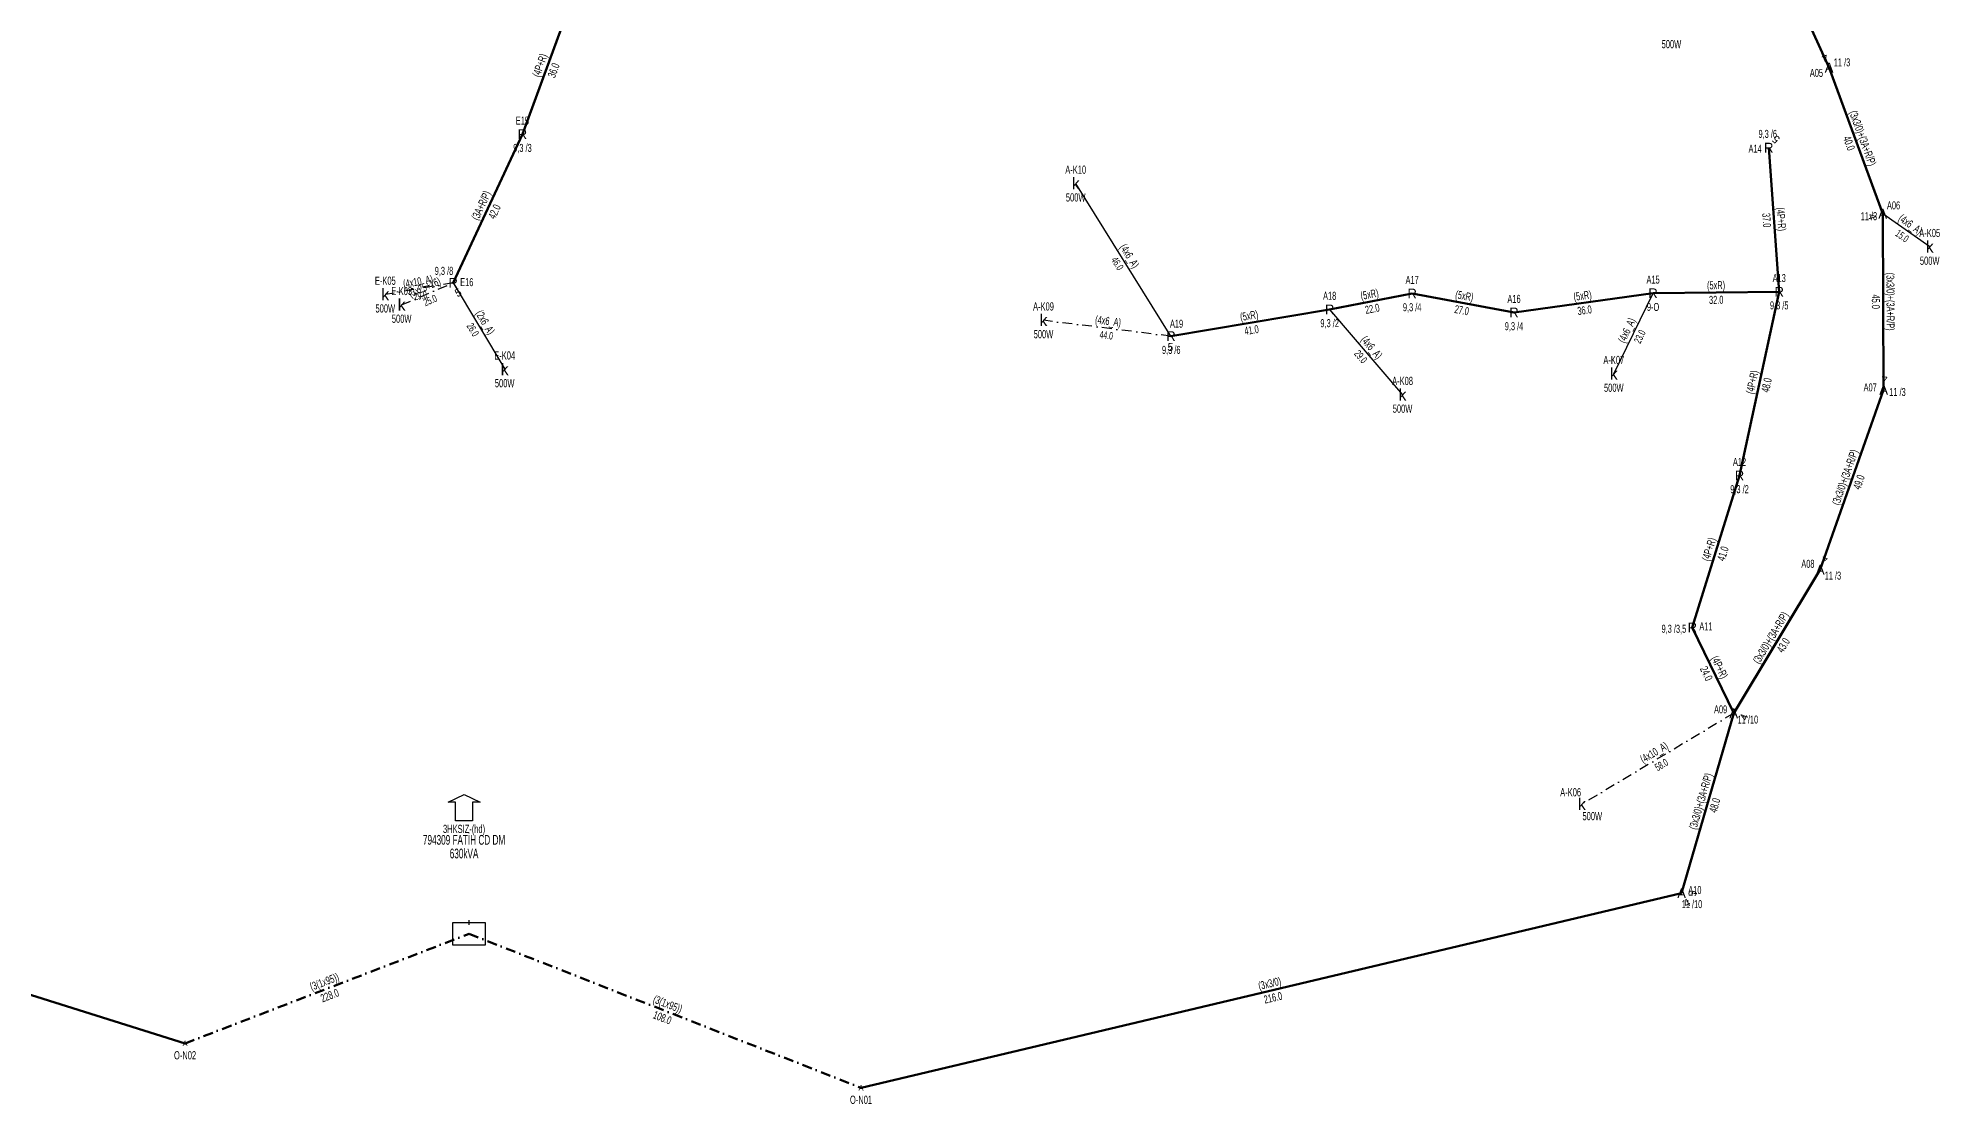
# Model space of a CAD drawing. Header units: millimetres. Extents: x 563565 to 566167, y 4094172 to 4096697.
# Drawn here: x 563928.6 to 564415.6, y 4094172.3 to 4094445.2 of the extents above; entities that cross this region are included whole.
import ezdxf
from ezdxf.enums import TextEntityAlignment as Align

# ---------------------------------------------------------------- set-up
doc = ezdxf.new("R2010")
doc.units = ezdxf.units.MM
doc.linetypes.add('DASHDOT', pattern=[5, 2.5, -1.25, 0, -1.25])
for name, color, linetype, lineweight in [('DIREK_AG_MEVCUT', 120, 'Continuous', 25), ('DIREK_OG_MEVCUT', 16, 'Continuous', 25), ('HAT_ABONE_HAVAI_MEVCUT', 56, 'Continuous', 30), ('HAT_ABONE_YERALTI_MEVCUT', 56, 'DASHDOT', 30), ('HAT_AG_HAVAI_MEVCUT', 126, 'Continuous', 50), ('HAT_OG_HAVAI_MEVCUT', 48, 'Continuous', 70), ('HAT_OG_YERALTI_MEVCUT', 48, 'DASHDOT', 70), ('KOFRE_ABONE_MEVCUT', 6, 'Continuous', 25), ('NODE_OG_MEVCUT', 5, 'Continuous', 25), ('TRAFO_MEVCUT', 5, 'Continuous', 30)]:
    doc.layers.add(name, color=color, linetype=linetype, lineweight=lineweight)
doc.styles.add('Direk', font='B_CAD')
doc.styles.get("Standard").update_dxf_attribs({"font": 'Arial'})

# ---------------------------------------------------------------- blocks, each defined once
blk = doc.blocks.new('MEV_BINA_KARE')
at = {"layer": 'TRAFO_MEVCUT', "linetype": 'Continuous'}
for p, q in [((0, 1.8), (0, 2.7)), ((-2.25, -2.25), (-2.25, 2.25)), ((-2.25, 2.25), (2.25, 2.25)), ((2.25, 2.25), (2.25, -2.25)), ((2.25, -2.25), (-2.25, -2.25))]:
    blk.add_line(p, q, dxfattribs=at)
blk = doc.blocks.new('MEV_KSIZ')
at = {"layer": 'TRAFO_MEVCUT', "linetype": 'Continuous'}
for p, q in [((-3.4, 2), (0, 3.6)), ((-1.8, 2), (-3.4, 2)), ((-1.8, -2), (-1.8, 2)), ((0, 3.6), (3.4, 2)), ((1.8, 2), (1.8, -2)), ((3.4, 2), (1.8, 2)), ((1.8, -2), (-1.8, -2))]:
    blk.add_line(p, q, dxfattribs=at)

msp = doc.modelspace()

# ---------------------------------------------------------------- linework, layer by layer
at = {"layer": 'HAT_ABONE_HAVAI_MEVCUT'}
for p, q in [((564218.84, 4094368.9), (564194.44, 4094407.98)), ((564413.19, 4094391.77), (564401.15, 4094400.26)), ((564034.98, 4094382.55), (564048.18, 4094360.41)), ((564332.27, 4094359.25), (564342.33, 4094379.88)), ((564259.49, 4094375.73), (564278.16, 4094353.89))]:
    msp.add_line(p, q, dxfattribs=at)
at = {"layer": 'HAT_ABONE_YERALTI_MEVCUT', "flags": 128}
for points in [[(564034.98, 4094382.55), (564017.6, 4094379.55)], [(564021.79, 4094376.92), (564034.98, 4094382.55)], [(564218.84, 4094368.9), (564186.19, 4094372.96)], [(564362.98, 4094272.33), (564324.1, 4094249.07)]]:
    msp.add_lwpolyline(points, dxfattribs=at)
at = {"layer": 'HAT_AG_HAVAI_MEVCUT'}
for p, q in [((564052.73, 4094420.6), (564065.18, 4094454.61)), ((564034.98, 4094382.55), (564052.73, 4094420.6)), ((564374.64, 4094380.28), (564371.96, 4094417.16)), ((564259.49, 4094375.73), (564280.62, 4094379.81)), ((564280.62, 4094379.81), (564306.71, 4094374.95)), ((564306.71, 4094374.95), (564342.33, 4094379.88)), ((564342.33, 4094379.88), (564374.64, 4094380.28)), ((564364.47, 4094333.22), (564374.64, 4094380.28)), ((564218.84, 4094368.9), (564259.49, 4094375.73)), ((564352.38, 4094294.33), (564364.47, 4094333.22)), ((564362.98, 4094272.33), (564352.38, 4094294.33))]:
    msp.add_line(p, q, dxfattribs=at)
at = {"layer": 'HAT_OG_HAVAI_MEVCUT'}
for p, q in [((564387.41, 4094437.64), (564371.06, 4094473.54)), ((564401.15, 4094400.26), (564387.41, 4094437.64)), ((564401.39, 4094355.2), (564401.15, 4094400.26)), ((564385.15, 4094309.12), (564401.39, 4094355.2)), ((564362.98, 4094272.33), (564385.15, 4094309.12)), ((564362.98, 4094272.33), (564349.639784, 4094226.259335)), ((563776.078698, 4094247.556047), (563966.314662, 4094187.819698)), ((564139.457063, 4094176.434045), (564349.639784, 4094226.259335))]:
    msp.add_line(p, q, dxfattribs=at)
at = {"layer": 'HAT_OG_YERALTI_MEVCUT', "flags": 128}
for points in [[(563966.314662, 4094187.819698), (564039.053771, 4094215.860704)], [(564039.053771, 4094215.860704), (564139.457063, 4094176.434045)]]:
    msp.add_lwpolyline(points, dxfattribs=at)

# ---------------------------------------------------------------- block references
at = {"layer": 'TRAFO_MEVCUT'}
for name, p, xscale, yscale in [('MEV_KSIZ', (564037.778938, 4094247.184845), 1.199999999999999, 1.199999999999999), ('MEV_BINA_KARE', (564039.053771, 4094215.860704), 1.85, 1.3)]:
    msp.add_blockref(name, p, dxfattribs=dict(at, xscale=xscale, yscale=yscale))

# ---------------------------------------------------------------- texts
at = {"layer": 'DIREK_AG_MEVCUT', "linetype": 'ByBlock', "width": 0.53}
for s, p in [('E15', (564052.73, 4094424.1)), ('9,3 /3', (564052.73, 4094417.1)), ('A14', (564368.469205, 4094416.90633)), ('9,3 /6', (564371.703184, 4094420.694096)), ('9,3 /8', (564032.633119, 4094385.620438)), ('E16', (564038.475525, 4094382.726923)), ('A17', (564280.62, 4094383.31)), ('A15', (564342.33, 4094383.38)), ('A13', (564374.64, 4094383.78)), ('A18', (564259.49, 4094379.23)), ('A16', (564306.71, 4094378.45)), ('9,3 /4', (564280.62, 4094376.31)), ('9-O', (564342.33, 4094376.38)), ('9,3 /5', (564374.64, 4094376.78)), ('A19', (564220.277049, 4094372.091377)), ('9,3 /2', (564259.49, 4094372.23)), ('9,3 /4', (564306.71, 4094371.45)), ('9,3 /6', (564218.915082, 4094365.387999)), ('A12', (564364.47, 4094336.72)), ('9,3 /2', (564364.47, 4094329.72)), ('9,3 /3,5', (564347.659864, 4094293.981041)), ('A11', (564355.870474, 4094294.58805))]:
    msp.add_text(s, height=2.05, dxfattribs=at).set_placement(p, align=Align.MIDDLE_CENTER)
at = {"layer": 'DIREK_AG_MEVCUT', "linetype": 'ByBlock', "style": 'Direk'}
for p in [(564052.73, 4094420.6), (564371.96, 4094417.16), (564034.98, 4094382.55), (564280.62, 4094379.81), (564342.33, 4094379.88), (564374.64, 4094380.28), (564259.49, 4094375.73), (564306.71, 4094374.95), (564218.84, 4094368.9), (564364.47, 4094333.22), (564352.38, 4094294.33)]:
    msp.add_text('R', height=2.5, dxfattribs=at).set_placement(p, align=Align.MIDDLE_CENTER)
at = {"layer": 'DIREK_AG_MEVCUT', "color": 32, "style": 'Direk'}
for rotation, p in [(499.156272, (564373.791195, 4094419.278189)), (386.959154, (564036.249395, 4094380.054276)), (357.068212, (564218.696788, 4094366.103665))]:
    msp.add_text('5', height=2, rotation=rotation, dxfattribs=at).set_placement(p, align=Align.MIDDLE_CENTER)
at = {"layer": 'DIREK_OG_MEVCUT', "linetype": 'ByBlock', "width": 0.53}
for s, p in [('A05', (564384.172558, 4094436.309975)), ('11 /3', (564390.724996, 4094439.001886)), ('A06', (564403.926873, 4094402.390487)), ('11 /3', (564397.618013, 4094399.621714)), ('A07', (564397.938551, 4094355.780945)), ('11 /3', (564404.929595, 4094354.604218)), ('A08', (564381.984245, 4094310.612647)), ('11 /3', (564388.389912, 4094307.592388)), ('A09', (564359.627484, 4094273.335305)), ('11 /10', (564366.615903, 4094270.740664))]:
    msp.add_text(s, height=2.05, dxfattribs=at).set_placement(p, align=Align.MIDDLE_CENTER)
at = {"layer": 'DIREK_OG_MEVCUT', "color": 32, "style": 'Direk'}
for s, rotation, p in [('4', 203.410078, (564386.297534, 4094440.209517)), ('4', 285.212965, (564398.44812, 4094399.525259)), ('4', 535.375373, (564401.615757, 4094357.990884)), ('4', 517.671099, (564386.213784, 4094311.710051)), ('4', 430.119939, (564365.613138, 4094271.377854)), ('4', 388.46492, (564350.974321, 4094223.797829)), ('5', 88.593649, (564352.43894, 4094226.190614))]:
    msp.add_text(s, height=2, rotation=rotation, dxfattribs=at).set_placement(p, align=Align.MIDDLE_CENTER)
at = {"layer": 'DIREK_OG_MEVCUT', "linetype": 'ByBlock', "style": 'Direk'}
for p in [(564387.41, 4094437.64), (564401.15, 4094400.26), (564401.39, 4094355.2), (564385.15, 4094309.12), (564362.98, 4094272.33)]:
    msp.add_text('A', height=2.5, dxfattribs=at).set_placement(p, align=Align.MIDDLE_CENTER)
at = {"layer": 'DIREK_OG_MEVCUT', "width": 0.53}
for s, p in [('A10', (564353.039882, 4094227.089596)), ('11 /10', (564352.296068, 4094223.469342))]:
    msp.add_text(s, height=2.05, dxfattribs=at).set_placement(p, align=Align.MIDDLE_CENTER)
at = {"layer": 'DIREK_OG_MEVCUT', "style": 'Direk'}
msp.add_text('A', height=2.5, dxfattribs=at).set_placement((564349.639784, 4094226.259335), align=Align.MIDDLE_CENTER)
at = {"layer": 'HAT_ABONE_HAVAI_MEVCUT', "lineweight": 30, "width": 0.53}
for s, rotation, p in [('(4x6_A)', 324.810442, (564407.659841, 4094396.709662, 282200.575)), ('(4x6_A)', 301.979019, (564207.361006, 4094388.890167, 282097.22)), ('(2x6_A)', 300.803649, (564042.310088, 4094371.915283, 282024.09)), ('(4x6_A)', 64.004315, (564336.535997, 4094369.937558, 282171.165)), ('(4x6_A)', 310.525592, (564269.471098, 4094365.362319, 282139.08))]:
    msp.add_text(s, height=2.05, rotation=rotation, dxfattribs=at).set_placement(p, align=Align.CENTER)
for s, rotation, p in [('15.0', 324.810442, (564406.680159, 4094395.320338, 282200.575)), ('46.0', 301.979019, (564205.918994, 4094387.989833, 282097.22)), ('26.0', 300.803649, (564040.849912, 4094371.044717, 282024.09)), ('23.0', 64.004315, (564338.064003, 4094369.192442, 282171.165)), ('29.0', 310.525592, (564268.178902, 4094364.257681, 282139.08))]:
    msp.add_text(s, height=1.9, rotation=rotation, dxfattribs=at).set_placement(p, align=Align.TOP_CENTER)
at = {"layer": 'HAT_ABONE_YERALTI_MEVCUT', "lineweight": 30, "width": 0.53}
for s, rotation, p in [('(4x10_A)', 369.793446, (564026.145418, 4094381.887613)), ('(3x25+16)', 23.114656, (564028.051313, 4094380.516763)), ('(4x6_A)', 352.911703, (564202.619889, 4094371.773504)), ('(4x10_A)', 390.890017, (564343.103617, 4094261.429431))]:
    msp.add_text(s, height=2.05, rotation=rotation, dxfattribs=at).set_placement(p, align=Align.CENTER)
for s, rotation, p in [('29.0', 369.793446, (564026.434582, 4094380.212387)), ('25.0', 23.114656, (564028.718687, 4094378.953237)), ('44.0', 352.911703, (564202.410111, 4094370.086496)), ('58.0', 390.890017, (564343.976383, 4094259.970569))]:
    msp.add_text(s, height=1.9, rotation=rotation, dxfattribs=at).set_placement(p, align=Align.TOP_CENTER)
at = {"layer": 'HAT_AG_HAVAI_MEVCUT', "lineweight": 30, "width": 0.53}
for s, rotation, p in [('(4P+R)', 69.893898, (564058.156801, 4094437.897196, 282032.59)), ('(3A+R/P)', 64.991351, (564043.084693, 4094401.934342, 282026.365)), ('(4P+R)', 274.15627, (564374.147765, 4094398.781605, 282185.98)), ('(5xR)', 10.928767, (564269.89385, 4094378.604584, 282140.31)), ('(5xR)', 349.447982, (564293.820659, 4094378.215626, 282153.355)), ('(5xR)', 7.879983, (564324.403466, 4094378.256974, 282171.165)), ('(5xR)', 0.709289, (564358.474478, 4094380.929935, 282187.32)), ('(5xR)', 9.537732, (564239.024157, 4094373.15325, 282129.745)), ('(4P+R)', 77.805504, (564368.724179, 4094356.929546, 282187.32)), ('(4P+R)', 72.730741, (564357.613318, 4094314.027333, 282182.235)), ('(4P+R)', 295.725613, (564358.445751, 4094283.698953, 282176.19))]:
    msp.add_text(s, height=2.05, rotation=rotation, dxfattribs=at).set_placement(p, align=Align.CENTER)
for s, rotation, p in [('36.0', 69.893898, (564059.753199, 4094437.312804, 282032.59)), ('42.0', 64.991351, (564044.625307, 4094401.215658, 282026.365)), ('37.0', 274.15627, (564372.452235, 4094398.658395, 282185.98)), ('32.0', 0.709289, (564358.495522, 4094379.230065, 282187.32)), ('22.0', 10.928767, (564270.21615, 4094376.935416, 282140.31)), ('27.0', 349.447982, (564293.509341, 4094376.544374, 282153.355)), ('36.0', 7.879983, (564324.636534, 4094376.573026, 282171.165)), ('41.0', 9.537732, (564239.305843, 4094371.47675, 282129.745)), ('48.0', 77.805504, (564370.385821, 4094356.570454, 282187.32)), ('41.0', 72.730741, (564359.236682, 4094313.522667, 282182.235)), ('24.0', 295.725613, (564356.914249, 4094282.961047, 282176.19))]:
    msp.add_text(s, height=2.05, rotation=rotation, dxfattribs=at).set_placement(p, align=Align.TOP_CENTER)
at = {"layer": 'HAT_OG_HAVAI_MEVCUT', "lineweight": 30, "width": 0.53}
for s, rotation, p in [('(3x3/0)+(3A+R/P)', 290.182229, (564395.07781, 4094419.243256, 282193.705)), ('(3x3/0)+(3A+R/P)', 270.305168, (564402.119988, 4094377.734527, 282200.575)), ('(3x3/0)+(3A+R/P)', 70.585985, (564392.46833, 4094332.442533, 282200.695)), ('(3x3/0)+(3A+R/P)', 58.926438, (564373.33697, 4094291.163717, 282192.575)), ('(3x3/0)+(3A+R/P)', 433.851105, (564355.493431, 4094249.531082)), ('(3x3/0)', 13.33619, (564244.352358, 4094202.173768, 282174.819892))]:
    msp.add_text(s, height=2.05, rotation=rotation, dxfattribs=at).set_placement(p, align=Align.CENTER)
for s, rotation, p in [('40.0', 290.182229, (564393.48219, 4094418.656744, 282193.705)), ('45.0', 270.305168, (564400.420012, 4094377.725473, 282200.575)), ('49.0', 70.585985, (564394.07167, 4094331.877467, 282200.695)), ('43.0', 58.926438, (564374.79303, 4094290.286283, 282192.575)), ('48.0', 433.851105, (564357.126353, 4094249.058253)), ('216.0', 13.33619, (564244.744488, 4094200.519611, 282174.819892))]:
    msp.add_text(s, height=2.05, rotation=rotation, dxfattribs=at).set_placement(p, align=Align.TOP_CENTER)
at = {"layer": 'HAT_OG_YERALTI_MEVCUT', "lineweight": 30, "width": 0.53}
for rotation, p in [(21.081705, (564002.378472, 4094202.633309)), (338.560911, (564089.566102, 4094196.93856))]:
    msp.add_text('(3(1x95))', height=2.05, rotation=rotation, dxfattribs=at).set_placement(p, align=Align.CENTER)
for s, rotation, p in [('228.0', 21.081705, (564002.98996, 4094201.047093)), ('108.0', 338.560911, (564088.944732, 4094195.356188))]:
    msp.add_text(s, height=2.05, rotation=rotation, dxfattribs=at).set_placement(p, align=Align.TOP_CENTER)
at = {"layer": 'KOFRE_ABONE_MEVCUT', "linetype": 'ByBlock', "width": 0.6}
for p in [(564347.03, 4094444.72), (564194.44, 4094405.48), (564413.19, 4094389.27), (564017.6, 4094377.05), (564021.79, 4094374.42), (564186.19, 4094370.46), (564048.18, 4094357.91), (564332.27, 4094356.75), (564278.16, 4094351.39)]:
    msp.add_text('500W', height=2.1, dxfattribs=at).set_placement(p, align=Align.TOP_CENTER)
for s, p in [('A-K10', (564194.44, 4094410.48)), ('A-K05', (564413.19, 4094394.27)), ('E-K05', (564017.6, 4094382.05)), ('E-K03', (564021.79, 4094379.42)), ('A-K09', (564186.19, 4094375.46)), ('E-K04', (564048.18, 4094362.91)), ('A-K07', (564332.27, 4094361.75)), ('A-K08', (564278.16, 4094356.39))]:
    msp.add_text(s, height=2.1, dxfattribs=at).set_placement(p, align=Align.CENTER)
at = {"layer": 'KOFRE_ABONE_MEVCUT', "linetype": 'ByBlock', "style": 'Direk'}
for p in [(564194.44, 4094407.98), (564413.19, 4094391.77), (564017.6, 4094379.55), (564021.79, 4094376.92), (564186.19, 4094372.96), (564048.18, 4094360.41), (564332.27, 4094359.25), (564278.16, 4094353.89), (564324.1, 4094249.07)]:
    msp.add_text('k', height=3, dxfattribs=at).set_placement(p, align=Align.MIDDLE_CENTER)
at = {"layer": 'KOFRE_ABONE_MEVCUT', "linetype": 'ByBlock', "width": 0.6}
for s, p in [('A-K06', (564321.212512, 4094252.116448)), ('500W', (564326.760875, 4094246.004425))]:
    msp.add_text(s, height=2.1, dxfattribs=at).set_placement(p, align=Align.MIDDLE_CENTER)
at = {"layer": 'NODE_OG_MEVCUT', "width": 0.6}
for s, p in [('O-N02', (563966.314662, 4094185.819698)), ('O-N01', (564139.457063, 4094174.434045))]:
    msp.add_text(s, height=2.1, dxfattribs=at).set_placement(p, align=Align.TOP_CENTER)
at = {"layer": 'NODE_OG_MEVCUT', "style": 'Direk'}
for p in [(563966.314662, 4094187.819698), (564139.457063, 4094176.434045)]:
    msp.add_text('A', height=1.4, dxfattribs=at).set_placement(p, align=Align.MIDDLE_CENTER)
at = {"layer": 'TRAFO_MEVCUT', "width": 0.6}
for s, height, p in [('3HKSIZ-(hd)', 2.1, (564037.778938, 4094241.684845)), ('794309 FATİH CD DM', 2.5, (564037.778938, 4094238.684845)), ('630kVA', 2.5, (564037.778938, 4094235.184845))]:
    msp.add_text(s, height=height, dxfattribs=at).set_placement(p, align=Align.CENTER)

doc.saveas('drawing.dxf')
